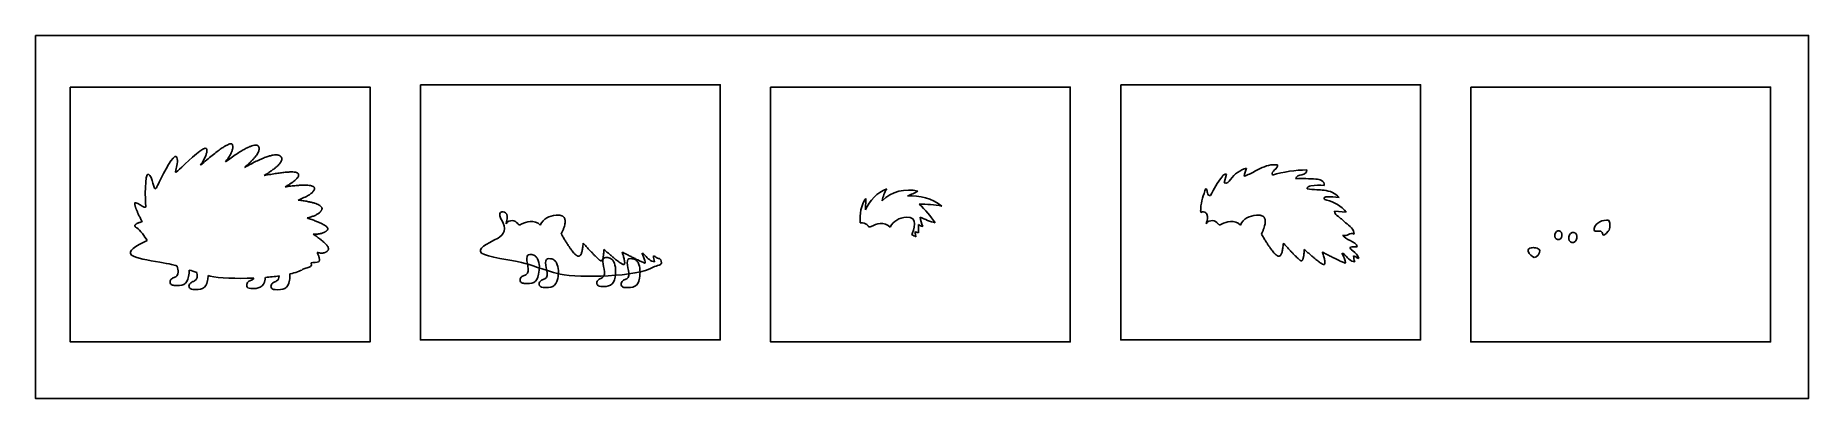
# Model space of a CAD drawing. Header units: millimetres. Extents: x -29 to 1022, y -273 to -58.
import ezdxf

# ---------------------------------------------------------------- set-up
doc = ezdxf.new("R2010")
doc.units = ezdxf.units.MM
doc.layers.get('0').update_dxf_attribs({"linetype": 'CONTINUOUS'})

msp = doc.modelspace()

# ---------------------------------------------------------------- linework, layer by layer
for p, q in [((675.8, -145), (677.1, -139.7)), ((463.1, -160.9), (463.4, -154.1)), ((661.8, -160), (661.8, -161.2)), ((741.1, -161.6), (748.1, -162.3)), ((665.1, -169.1), (665.1, -169.1)), ((746.4, -188.4), (746.4, -188.4)), ((746.4, -188.4), (746.4, -188.4)), ((747.5, -187.9), (747.6, -187.9)), ((55.2, -194.2), (55.2, -194.2)), ((134.6, -192.5), (134.5, -192.2)), ((341.8, -190.4), (341.2, -189.8)), ((342.1, -191.3), (341.8, -190.4))]:
    msp.add_line(p, q)
for points in [[(-28.9, -57.7), (1022.1, -57.7), (1022.1, -272.5), (-28.9, -272.5)], [(-8.2, -88.2), (169.5, -88.2), (169.5, -239.1), (-8.2, -239.1)], [(199.3, -86.9), (377, -86.9), (377, -237.9), (199.3, -237.9)], [(406.9, -88.2), (584.5, -88.2), (584.5, -239.1), (406.9, -239.1)], [(614.4, -86.9), (792.1, -86.9), (792.1, -237.9), (614.4, -237.9)], [(821.9, -88.2), (999.6, -88.2), (999.6, -239.1), (821.9, -239.1)]]:
    msp.add_lwpolyline(points, close=True)
for points, degree in [([(72.4, -124.5), (71.3, -123), (62.7, -131), (57.8, -135.6)], 3), ([(87.9, -122.4), (86.7, -119.1), (69, -134.5)], 2), ([(69, -134.5), (73.9, -126.7), (72.4, -124.5)], 2), ([(83.8, -132.5), (89, -125.8), (87.9, -122.4)], 2), ([(103.3, -123.3), (100.8, -119.9), (83.8, -132.5)], 2), ([(95.1, -135.8), (105.7, -126.7), (103.3, -123.3)], 2), ([(54.6, -129.4), (52.8, -127.8), (47.5, -138.5), (44.5, -144.5)], 3), ([(54.4, -138.7), (54, -138.9), (54.2, -137.9), (54.5, -136.5)], 3), ([(57.8, -135.6), (56, -137.3), (54.7, -138.5), (54.4, -138.7)], 3), ([(54.5, -136.5), (55.1, -134.2), (55.9, -130.7), (54.6, -129.4)], 3), ([(116.8, -129.6), (113.8, -125.3), (95.1, -135.8)], 2), ([(106.7, -140.6), (119.2, -132.9), (116.8, -129.6)], 2), ([(689, -136.2), (685.2, -137.3), (681.8, -139.7), (679.5, -142.9)], 3), ([(687.6, -141), (687.8, -139.4), (688.3, -137.7), (689, -136.2)], 3), ([(697.1, -136.4), (696, -137), (695, -137.5), (693.9, -138.1)], 3), ([(707.3, -134.3), (703.8, -133.8), (700.3, -134.9), (697.1, -136.4)], 3), ([(705.6, -137.3), (706.6, -136.5), (707.7, -135.4), (707.3, -134.3)], 3), ([(38.2, -139.8), (35.7, -138.8), (36.2, -155.6), (36.5, -158.7)], 3), ([(40.8, -145.2), (40.2, -142.9), (39.4, -140.3), (38.2, -139.8)], 3), ([(42.8, -147.9), (41.9, -149.4), (41.4, -147.5), (40.8, -145.2)], 3), ([(44.5, -144.5), (43.8, -146), (43.2, -147.2), (42.8, -147.9)], 3), ([(126.9, -139.5), (125.4, -137), (106.7, -140.6)], 2), ([(119.1, -147.3), (128.5, -142), (126.9, -139.5)], 2), ([(136.5, -148.1), (136.3, -144.9), (119.1, -147.3)], 2), ([(674.5, -141.3), (671.8, -144.7), (669.5, -148.5), (667.7, -152.4)], 3), ([(677.1, -139.7), (676, -139.5), (675.1, -140.4), (674.5, -141.3)], 3), ([(679.5, -142.9), (678.6, -144.2), (677.2, -145.8), (675.8, -145)], 3), ([(693.9, -138.1), (691.8, -139.2), (689.8, -140.3), (687.6, -141)], 3), ([(704.3, -140.3), (703.7, -139.2), (704.7, -138), (705.6, -137.3)], 3), ([(724.7, -137.3), (717.8, -137.3), (710.9, -138.4), (704.3, -140.3)], 3), ([(718.2, -142.5), (718.4, -141), (720.2, -140.4), (721.7, -140.1)], 3), ([(730.1, -142.7), (726.1, -142.4), (722.2, -142.3), (718.2, -142.5)], 3), ([(721.7, -140.1), (723.2, -139.7), (725, -138.8), (724.7, -137.3)], 3), ([(725, -148.5), (724.6, -147.5), (726, -146.9), (727, -146.7)], 3), ([(727, -146.7), (729.6, -146.3), (732.3, -146.2), (735, -146.4)], 3), ([(733.5, -143.5), (732.5, -142.9), (731.3, -142.8), (730.1, -142.7)], 3), ([(735, -146.4), (735.3, -145.3), (734.5, -144.1), (733.5, -143.5)], 3), ([(33.2, -158), (31.3, -156.9), (29.5, -155.7), (30, -157.8)], 3), ([(126.9, -155.1), (136.7, -151.3), (136.5, -148.1)], 2), ([(140.9, -160.6), (142.1, -157.1), (126.9, -155.1)], 2), ([(463.4, -154.1), (460.2, -158.1), (459.8, -163.4), (460, -168.6)], 3), ([(475.7, -148.5), (470.1, -150.7), (465.5, -155.3), (463.1, -160.9)], 3), ([(473.1, -155.5), (473.4, -153), (474.4, -150.6), (475.7, -148.5)], 3), ([(494.2, -149.9), (486.8, -147.9), (478.5, -150.1), (473.1, -155.5)], 3), ([(488, -152.7), (490.1, -151.8), (492.2, -150.9), (494.2, -149.9)], 3), ([(508.4, -158.7), (502.7, -154.2), (495.2, -152), (488, -152.7)], 3), ([(504.5, -168.6), (501.7, -164.6), (498.5, -160.8), (495, -157.5)], 3), ([(495, -157.5), (499.5, -157.5), (504, -157.9), (508.4, -158.7)], 3), ([(664.9, -148.3), (663.3, -152), (662.2, -156), (661.8, -160)], 3), ([(665.7, -150.2), (665.5, -149.5), (665.4, -148.8), (664.9, -148.3)], 3), ([(665.8, -150.8), (665.7, -150.6), (665.7, -150.4), (665.7, -150.2)], 3), ([(667.7, -152.4), (666.8, -152.8), (666, -151.8), (665.8, -150.8)], 3), ([(730.6, -149), (728.7, -148.9), (726.8, -148.8), (725, -148.5)], 3), ([(734.9, -149.3), (733.5, -149.1), (732.1, -149.1), (730.6, -149)], 3), ([(743.8, -153.5), (741.7, -150.9), (738.3, -149.7), (734.9, -149.3)], 3), ([(734.9, -153.9), (735.1, -153.3), (735.8, -153.2), (736.4, -153.2)], 3), ([(736.5, -155.2), (735.7, -155.1), (734.7, -154.6), (734.9, -153.9)], 3), ([(736.4, -153.2), (738.8, -153.1), (741.3, -153.2), (743.8, -153.5)], 3), ([(748.1, -162.3), (745.2, -158.7), (741, -156.1), (736.5, -155.2)], 3), ([(30, -157.8), (31, -161.7), (34.4, -167.9)], 2), ([(34.4, -167.9), (27.9, -169.6), (31.2, -171.6)], 2), ([(36.5, -158.7), (36.7, -160.2), (34.9, -159.1), (33.2, -158)], 3), ([(132.1, -165.7), (139.6, -164), (140.9, -160.6)], 2), ([(144.1, -172.9), (146.5, -170.4), (132.1, -165.7)], 2), ([(246.8, -162.5), (246.2, -163.2), (246.2, -164.2), (246.5, -165.1)], 3), ([(246.5, -165.1), (246.7, -165.9), (247.3, -166.6), (247.8, -167.4)], 3), ([(249.8, -162.6), (249, -161.9), (247.6, -161.7), (246.8, -162.5)], 3), ([(247.8, -167.4), (248.7, -169), (249.6, -171.6), (249, -173.5)], 3), ([(250.5, -163.4), (250.3, -163.1), (250.1, -162.8), (249.8, -162.6)], 3), ([(250.1, -169.1), (250.5, -167.5), (251.2, -165.1), (250.5, -163.4)], 3), ([(253.9, -167.3), (252.7, -167.2), (250.5, -167.8), (250.1, -169.1)], 3), ([(257, -169), (256.2, -168.1), (255.1, -167.4), (253.9, -167.3)], 3), ([(264.3, -167.8), (262.3, -168), (260.9, -168.5), (259, -169.4)], 3), ([(270.3, -169.9), (268.8, -168.3), (266.5, -167.6), (264.3, -167.8)], 3), ([(279.7, -164.1), (275.6, -164.5), (272.2, -166), (270.3, -169.9)], 3), ([(282.8, -175.2), (288.6, -163.2), (279.7, -164.1)], 2), ([(477.8, -171.1), (479.7, -167.3), (483.1, -165.7), (487.3, -165.3)], 3), ([(487.3, -165.3), (494.8, -164.5), (491.7, -173.2), (490.6, -175.7)], 3), ([(497.1, -170.7), (496.2, -169), (495.7, -167.1), (495.5, -165.2)], 3), ([(495.5, -165.2), (498.4, -166.6), (501.4, -167.8), (504.5, -168.6)], 3), ([(661.8, -161.2), (661.7, -161.5), (661.9, -162.4)], 2), ([(661.9, -162.4), (662.7, -161.8), (664.1, -162), (664.9, -162.6)], 3), ([(664.9, -162.6), (665.1, -162.8), (665.4, -163.1), (665.5, -163.4)], 3), ([(665.5, -163.4), (666.2, -165.1), (665.6, -167.4), (665.1, -169.1)], 3), ([(665.1, -169.1), (665.5, -167.8), (667.7, -167.2), (668.9, -167.3)], 3), ([(668.9, -167.3), (670.1, -167.4), (671.2, -168.1), (672, -169)], 3), ([(674.1, -169.4), (675.9, -168.5), (677.3, -168), (679.4, -167.8)], 3), ([(679.4, -167.8), (681.5, -167.6), (683.8, -168.3), (685.3, -169.9)], 3), ([(685.3, -169.9), (687.2, -166), (690.7, -164.5), (694.8, -164.1)], 3), ([(694.8, -164.1), (703.6, -163.2), (697.8, -175.2)], 2), ([(743.4, -164.9), (742.2, -164.1), (741.3, -163.4), (741.1, -161.6)], 3), ([(745.2, -166.3), (744.6, -165.8), (744, -165.3), (743.4, -164.9)], 3), ([(747.7, -168.5), (746.8, -167.7), (745.9, -167), (745.2, -166.3)], 3), ([(898.4, -168), (896.8, -168.8), (895.5, -170.3), (895, -172)], 3), ([(903.6, -167.1), (901.8, -166.9), (900, -167.1), (898.4, -168)], 3), ([(904.3, -169.4), (904.2, -168.6), (904.1, -167.7), (903.6, -167.1)], 3), ([(31.2, -171.6), (33.3, -173), (35.8, -176.6), (37.4, -179.1)], 3), ([(135.8, -175.3), (141.8, -175.4), (144.1, -172.9)], 2), ([(144.5, -184.9), (146.5, -182.5), (135.8, -175.3)], 2), ([(245.3, -177.6), (238.3, -181.1), (232.6, -184.1), (235.6, -186.5)], 3), ([(249, -173.5), (248.5, -175.3), (246.9, -176.8), (245.3, -177.6)], 3), ([(257.6, -169.7), (257.4, -169.5), (257.2, -169.3), (257, -169)], 3), ([(259, -169.4), (258.6, -169.7), (258.1, -169.9), (257.6, -169.7)], 3), ([(292.2, -188.1), (289.3, -186.5), (282.8, -175.2)], 2), ([(460, -168.6), (460.5, -168.5), (461, -168.5), (461.4, -168.5)], 3), ([(461.4, -168.5), (462.6, -168.7), (463.7, -169.3), (464.5, -170.2)], 3), ([(464.5, -170.2), (464.5, -170.3), (464.5, -170.3), (464.6, -170.3)], 3), ([(464.6, -170.3), (464.7, -170.6), (464.9, -170.8), (465.2, -170.9)], 3), ([(465.2, -170.9), (465.6, -171.1), (466.1, -170.9), (466.5, -170.7)], 3), ([(466.5, -170.7), (468.4, -169.8), (469.8, -169.2), (471.8, -169)], 3), ([(471.8, -169), (474, -168.9), (476.3, -169.5), (477.8, -171.1)], 3), ([(490.6, -175.7), (491.4, -176), (492.3, -176.4), (493.1, -176.9)], 3), ([(493.1, -176.9), (492.7, -175.9), (492.5, -174.9), (492.6, -173.8)], 3), ([(492.6, -173.8), (492.8, -174), (493.1, -174.1), (493.4, -174.2)], 3), ([(493.4, -174.2), (493.7, -174.3), (494.1, -174.5), (494.5, -174.6)], 3), ([(494.5, -174.6), (494.5, -173), (494.5, -171.3), (494.5, -169.6)], 3), ([(494.5, -169.6), (495.2, -170.2), (496.2, -170.6), (497.1, -170.7)], 3), ([(672, -169), (672, -169.1), (672, -169.1), (672.1, -169.1)], 3), ([(672.1, -169.1), (672.2, -169.3), (672.4, -169.6), (672.7, -169.7)], 3), ([(672.7, -169.7), (673.1, -169.9), (673.6, -169.7), (674.1, -169.4)], 3), ([(697.8, -175.2), (704.4, -186.5), (707.3, -188.1)], 2), ([(746.1, -175.8), (747.3, -176.5), (748.4, -176), (749.5, -175.5)], 3), ([(750.4, -179.1), (748.6, -178.2), (746.7, -177.3), (746.1, -175.8)], 3), ([(752.8, -175.2), (752.7, -172.5), (750.1, -170.4), (747.7, -168.5)], 3), ([(749.5, -175.5), (750.5, -175), (751.6, -174.5), (752.8, -175.2)], 3), ([(874.3, -173.3), (873.2, -173.1), (872, -174), (871.7, -175.5)], 3), ([(871.7, -175.5), (871.4, -176.9), (872.2, -178.2), (873.3, -178.4)], 3), ([(873.3, -178.4), (874.5, -178.7), (875.7, -177.7), (875.9, -176.3)], 3), ([(875.9, -176.3), (876.2, -174.8), (875.5, -173.5), (874.3, -173.3)], 3), ([(880, -176.8), (879.6, -178.4), (880.5, -180), (881.8, -180.2)], 3), ([(883, -174.3), (881.6, -174), (880.3, -175.1), (880, -176.8)], 3), ([(881.8, -180.2), (883.2, -180.5), (884.5, -179.4), (884.8, -177.7)], 3), ([(884.8, -177.7), (885.1, -176.1), (884.3, -174.5), (883, -174.3)], 3), ([(895, -172), (894.9, -172.6), (894.9, -173.2), (895.4, -173.5)], 3), ([(895.4, -173.5), (895.7, -173.6), (896, -173.6), (896.3, -173.6)], 3), ([(896.3, -173.6), (898.7, -173.2), (899.6, -173.3), (900.4, -175.8)], 3), ([(900.4, -175.8), (900.7, -176.7), (903.8, -173.2), (903.9, -172.9)], 3), ([(903.9, -172.9), (904.4, -171.8), (904.4, -170.6), (904.3, -169.4)], 3), ([(37.4, -179.1), (30.6, -182.4), (25.2, -185.3), (28.1, -187.7)], 3), ([(28.1, -187.7), (30.2, -189.4), (38.3, -190.8), (44.9, -191.9)], 3), ([(138.2, -186.1), (142.5, -187.3), (144.5, -184.9)], 2), ([(138.9, -191.6), (140.3, -191.1), (138.2, -186.1)], 2), ([(235.6, -186.5), (238.5, -188.9), (253.4, -190.7), (259.2, -192)], 3), ([(262.5, -188.5), (261.5, -191.4), (265.2, -197.4), (261.8, -199.3)], 3), ([(265.3, -187.4), (263.6, -187.1), (262.8, -187.6), (262.5, -188.5)], 3), ([(267.5, -188.3), (266.9, -187.8), (266.1, -187.5), (265.3, -187.4)], 3), ([(268.7, -189.8), (268.4, -189.3), (268, -188.7), (267.5, -188.3)], 3), ([(295.8, -180.6), (295.1, -189.7), (292.2, -188.1)], 2), ([(306.1, -191), (304.4, -190.1), (295.8, -180.6)], 2), ([(308.1, -184.3), (307.8, -191.9), (306.1, -191)], 2), ([(310.3, -189.1), (308.6, -188.8), (307.8, -189.4), (307.5, -190.3)], 3), ([(319.4, -193.2), (317.1, -192.3), (308.1, -184.3)], 2), ([(312.6, -190), (311.9, -189.5), (311.1, -189.2), (310.3, -189.1)], 3), ([(332.3, -192.4), (330.7, -192), (318.9, -185.9)], 2), ([(318.9, -185.9), (321.6, -194), (319.4, -193.2)], 2), ([(332.5, -187.9), (332, -187.4), (331.5, -186.6), (330.7, -186.6)], 3), ([(330.7, -186.6), (330.7, -187.1), (333.5, -192.7), (332.3, -192.4)], 3), ([(338.1, -191.6), (335.8, -191.4), (334, -189.7), (332.5, -187.9)], 3), ([(339.4, -189.2), (338.8, -188.8), (338.1, -188.3), (337.4, -188.2)], 3), ([(337.4, -188.2), (337.5, -189.3), (337.7, -190.5), (338.1, -191.6)], 3), ([(707.3, -188.1), (710.1, -189.7), (710.8, -180.6)], 2), ([(710.8, -180.6), (719.4, -190.1), (721.1, -191)], 2), ([(721.1, -191), (722.9, -191.9), (723.2, -184.3)], 2), ([(723.2, -184.3), (732.1, -192.3), (734.4, -193.2)], 2), ([(734.4, -193.2), (736.7, -194), (733.9, -185.9)], 2), ([(733.9, -185.9), (745.7, -192), (747.4, -192.4)], 2), ([(746.4, -188.4), (746, -187.5), (745.7, -186.8), (745.7, -186.6)], 3), ([(745.7, -186.6), (746.5, -186.6), (747, -187.3), (747.5, -187.9)], 3), ([(747.4, -192.4), (748.1, -192.6), (747.1, -190.2), (746.4, -188.4)], 3), ([(747.6, -187.9), (749, -189.7), (750.8, -191.4), (753.1, -191.6)], 3), ([(752, -185.2), (749.9, -183.5), (748.8, -182.6), (754.6, -182.8)], 3), ([(754.6, -182.8), (754.4, -181), (752.4, -180), (750.4, -179.1)], 3), ([(755.5, -189.7), (755.2, -187.9), (753.4, -186.3), (752, -185.2)], 3), ([(753.1, -191.6), (752.7, -190.5), (752.5, -189.3), (752.4, -188.2)], 3), ([(752.4, -188.2), (753, -188.3), (753.6, -188.7), (754.1, -189)], 3), ([(754.1, -189), (754.2, -189.1), (754.3, -189.2), (754.4, -189.2)], 3), ([(857.6, -183.4), (856.6, -183.7), (855.7, -184.2), (856, -185.3)], 3), ([(856, -185.3), (856.6, -187.2), (858, -188.7), (859.5, -189.1)], 3), ([(860.5, -183.4), (859.5, -183.2), (858.5, -183.2), (857.6, -183.4)], 3), ([(859.5, -189.1), (861.1, -189.4), (863.1, -186.4), (862.8, -184.9)], 3), ([(862.8, -184.9), (862.6, -184), (861.4, -183.6), (860.5, -183.4)], 3), ([(44.9, -191.9), (47.6, -192.4), (50, -192.8), (51.7, -193.2)], 3), ([(51.7, -193.2), (52.9, -193.5), (54, -193.8), (55.2, -194.2)], 3), ([(55.2, -194.2), (55.8, -196.7), (56.3, -199.4), (54.3, -200.5)], 3), ([(61.9, -200.3), (62.1, -199), (62.3, -197.8), (62.3, -196.5)], 3), ([(62.3, -196.5), (63.7, -197), (65.1, -197.5), (66.8, -198)], 3), ([(66.8, -198), (67.1, -200.1), (67.2, -202), (65.5, -203)], 3), ([(121.7, -202.6), (121.9, -201.3), (122, -200.1), (122, -198.8)], 3), ([(122, -198.8), (125.3, -198.1), (128, -197.2), (129.7, -196.1)], 3), ([(129.7, -196.1), (130.3, -195.7), (131.2, -195.5), (132.1, -195.3)], 3), ([(132.1, -195.3), (133.8, -194.8), (135.3, -194.4), (134.6, -192.5)], 3), ([(134.5, -192.2), (135.8, -192.1), (138, -191.9), (138.9, -191.6)], 3), ([(259.2, -192), (265.1, -193.3), (270.8, -196.2), (282.2, -198.9)], 3), ([(261.8, -199.3), (261.2, -199.7), (260.5, -199.8), (259.9, -200.1)], 3), ([(260.8, -204.4), (265.4, -204.8), (268.5, -204.2), (269.4, -199)], 3), ([(269.4, -199), (269.9, -196), (270.2, -192.6), (268.7, -189.8)], 3), ([(273.7, -191), (272.7, -193.9), (276.4, -199.8), (273, -201.8)], 3), ([(276.5, -189.8), (274.8, -189.5), (274, -190), (273.7, -191)], 3), ([(278.8, -190.8), (278.2, -190.2), (277.3, -190), (276.5, -189.8)], 3), ([(280, -192.3), (279.7, -191.7), (279.3, -191.2), (278.8, -190.8)], 3), ([(280.7, -201.5), (281.2, -198.4), (281.4, -195.1), (280, -192.3)], 3), ([(282.2, -198.9), (293.6, -201.5), (328.3, -200.4), (337.2, -194.9)], 3), ([(307.5, -190.3), (306.6, -193.3), (310.5, -199.1), (307.1, -201.1)], 3), ([(313.8, -191.5), (313.5, -190.9), (313.1, -190.4), (312.6, -190)], 3), ([(314.7, -200.7), (315.2, -197.6), (315.3, -194.2), (313.8, -191.5)], 3), ([(322, -191), (321.1, -193.9), (324.9, -199.8), (321.6, -201.8)], 3), ([(324.7, -189.8), (323.1, -189.5), (322.3, -190), (322, -191)], 3), ([(327.1, -190.7), (326.4, -190.1), (325.6, -189.9), (324.7, -189.8)], 3), ([(328.3, -192.1), (328, -191.6), (327.6, -191), (327.1, -190.7)], 3), ([(329.2, -201.3), (329.6, -198.2), (329.8, -194.9), (328.3, -192.1)], 3), ([(337.2, -194.9), (339.2, -193.6), (343.2, -194.1), (342.1, -191.3)], 3), ([(341.2, -189.8), (340, -189.7), (339.4, -189.2)], 2), ([(754.4, -189.2), (754.7, -189.4), (755.2, -189.6), (755.5, -189.7)], 3), ([(51, -203), (50.8, -203.8), (51, -204.6), (51.6, -205.1)], 3), ([(52.4, -201.3), (51.7, -201.7), (51.1, -202.3), (51, -203)], 3), ([(51.6, -205.1), (52.1, -205.4), (52.7, -205.5), (53.3, -205.6)], 3), ([(53.3, -201), (53, -201.1), (52.7, -201.2), (52.4, -201.3)], 3), ([(53.3, -205.6), (57.9, -206), (61, -205.4), (61.9, -200.3)], 3), ([(54.3, -200.5), (54, -200.7), (53.6, -200.8), (53.3, -201)], 3), ([(62.2, -205.5), (62, -206.2), (62.2, -207.1), (62.9, -207.5)], 3), ([(63.6, -203.8), (63, -204.1), (62.4, -204.7), (62.2, -205.5)], 3), ([(62.9, -207.5), (63.3, -207.9), (63.9, -208), (64.5, -208)], 3), ([(64.5, -203.4), (64.2, -203.5), (63.9, -203.6), (63.6, -203.8)], 3), ([(64.5, -208), (69.1, -208.4), (72.3, -207.8), (73.1, -202.7)], 3), ([(65.5, -203), (65.2, -203.2), (64.9, -203.3), (64.5, -203.4)], 3), ([(73.1, -202.7), (73.3, -201.8), (73.4, -200.8), (73.5, -199.8)], 3), ([(73.5, -199.8), (73.9, -199.9), (74.3, -200), (74.7, -200.1)], 3), ([(74.7, -200.1), (80, -201.3), (90.2, -201.7), (100.6, -201.3)], 3), ([(96.4, -204.9), (96.2, -205.7), (96.4, -206.5), (97.1, -207)], 3), ([(97.7, -203.2), (97.1, -203.6), (96.5, -204.2), (96.4, -204.9)], 3), ([(97.1, -207), (97.5, -207.3), (98.2, -207.4), (98.7, -207.4)], 3), ([(98.6, -202.8), (98.3, -202.9), (98, -203), (97.7, -203.2)], 3), ([(99.6, -202.4), (99.3, -202.5), (99, -202.7), (98.6, -202.8)], 3), ([(98.7, -207.4), (103.3, -207.7), (106.5, -207), (107.2, -201.9)], 3), ([(100.6, -201.3), (100.4, -201.7), (100.1, -202.1), (99.6, -202.4)], 3), ([(107.2, -201.9), (107.3, -201.6), (107.3, -201.2), (107.4, -200.9)], 3), ([(107.4, -200.9), (110.2, -200.6), (112.9, -200.4), (115.5, -200)], 3), ([(112.2, -203.9), (111.5, -204.2), (111, -204.9), (110.8, -205.6)], 3), ([(110.8, -205.6), (110.6, -206.3), (110.9, -207.2), (111.5, -207.6)], 3), ([(111.5, -207.6), (112, -208), (112.6, -208.1), (113.2, -208.1)], 3), ([(113.1, -203.5), (112.8, -203.6), (112.5, -203.7), (112.2, -203.9)], 3), ([(114.1, -203), (113.8, -203.2), (113.4, -203.3), (113.1, -203.5)], 3), ([(113.2, -208.1), (117.8, -208.4), (120.9, -207.7), (121.7, -202.6)], 3), ([(115.5, -200), (115.5, -201.3), (115.2, -202.3), (114.1, -203)], 3), ([(258.5, -201.8), (258.3, -202.6), (258.5, -203.4), (259.1, -203.9)], 3), ([(259.9, -200.1), (259.2, -200.5), (258.7, -201.1), (258.5, -201.8)], 3), ([(259.1, -203.9), (259.6, -204.2), (260.2, -204.3), (260.8, -204.4)], 3), ([(271.1, -202.6), (270.5, -202.9), (269.9, -203.5), (269.7, -204.3)], 3), ([(269.7, -204.3), (269.5, -205), (269.8, -205.9), (270.4, -206.3)], 3), ([(270.4, -206.3), (270.8, -206.7), (271.5, -206.8), (272, -206.8)], 3), ([(273, -201.8), (272.4, -202.1), (271.8, -202.2), (271.1, -202.6)], 3), ([(272, -206.8), (276.6, -207.2), (279.8, -206.6), (280.7, -201.5)], 3), ([(303.9, -203.7), (303.7, -204.5), (304, -205.3), (304.6, -205.8)], 3), ([(305.3, -202), (304.6, -202.4), (304, -203), (303.9, -203.7)], 3), ([(304.6, -205.8), (305, -206.1), (305.7, -206.2), (306.3, -206.2)], 3), ([(307.1, -201.1), (306.5, -201.5), (305.9, -201.6), (305.3, -202)], 3), ([(306.3, -206.2), (310.8, -206.5), (314, -205.8), (314.7, -200.7)], 3), ([(319.7, -202.6), (319, -203), (318.5, -203.6), (318.3, -204.4)], 3), ([(318.3, -204.4), (318.2, -205.1), (318.4, -206), (319, -206.4)], 3), ([(319, -206.4), (319.5, -206.8), (320.1, -206.8), (320.7, -206.9)], 3), ([(321.6, -201.8), (321, -202.1), (320.3, -202.3), (319.7, -202.6)], 3), ([(320.7, -206.9), (325.3, -207.1), (328.4, -206.5), (329.2, -201.3)], 3)]:
    msp.add_open_spline(points, degree=degree)

doc.saveas('drawing.dxf')
